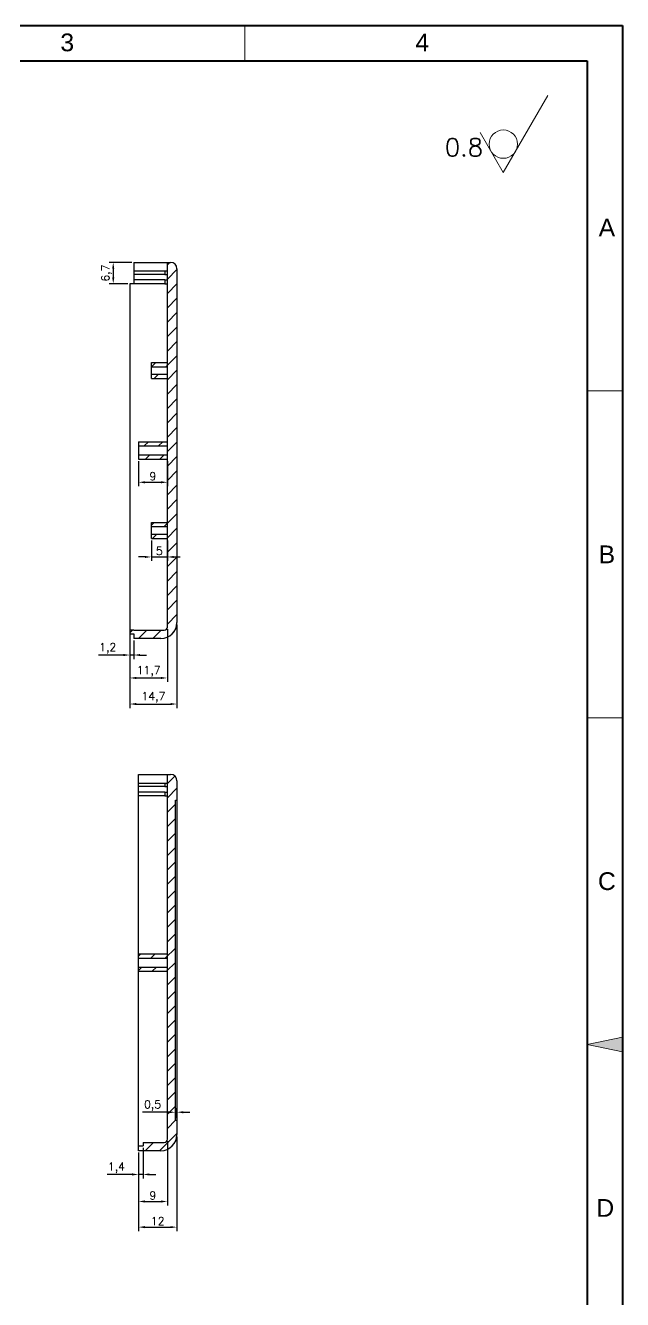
# Model space of a CAD drawing. Header units: millimetres. Extents: x 11143 to 11578, y 609 to 1245.
# Drawn here: x 11391.8 to 11578.3, y 847.1 to 1245 of the extents above; entities that cross this region are included whole.
import ezdxf
from ezdxf.enums import TextEntityAlignment as Align

# ---------------------------------------------------------------- set-up
doc = ezdxf.new("R2010")
doc.units = ezdxf.units.MM
doc.linetypes.add('ACAD_ISO10W100', pattern=[18, 12, -3, 0, -3])
doc.linetypes.add('HIDDEN2', pattern=[4.7625, 3.175, -1.5875])
for name, color, linetype, lineweight in [('dim', 82, 'Continuous', 9), ('图层1', 7, 'ACAD_ISO10W100', 15), ('图层5', 7, 'HIDDEN2', 15), ('细实线', 3, 'Continuous', 18)]:
    doc.layers.add(name, color=color, linetype=linetype, lineweight=lineweight)
doc.layers.add('尺寸线', color=7, linetype='Continuous')
doc.styles.get("Standard").update_dxf_attribs({"font": 'txt', "bigfont": 'gbcbig.shx'})
doc.styles.add('样式 3', font='arial.ttf', dxfattribs={"height": 3.8})
doc.dimstyles.new('ISO-25', dxfattribs={"dimtxt": 2.5, "dimasz": 2.5, "dimexe": 1.25, "dimexo": 0.625, "dimtad": 1, "dimtxsty": 'Standard', "dimcen": 2.5, "dimadec": 0, "dimazin": 0, "dimtfac": 1, "dimtmove": 0, "dimatfit": 3, "dimfxl": 0, "dimarcsym": 0})

# ---------------------------------------------------------------- blocks, each defined once
blk = doc.blocks.new('*D967')
at = {"layer": 'Defpoints', "color": 0}
for p in [(11439.12, 898.62), (11427.12, 893.62), (11439.12, 869.74)]:
    blk.add_point(p, dxfattribs=at)
at = {"layer": 'dim', "color": 0, "lineweight": -2}
for p, q in [((11439.12, 898), (11439.12, 868.49)), ((11427.12, 893), (11427.12, 868.49)), ((11429.12, 869.74), (11437.12, 869.74))]:
    blk.add_line(p, q, dxfattribs=at)
at = {"layer": 'dim', "color": 0}
for points in [[(11429.12, 870.07), (11429.12, 869.41), (11427.12, 869.74)], [(11437.12, 870.07), (11437.12, 869.41), (11439.12, 869.74)]]:
    blk.add_solid(points, dxfattribs=at)
at = {"layer": 'dim', "color": 0, "insert": (11433.12, 871.62), "char_height": 2.5, "attachment_point": 5}
blk.add_mtext('12', dxfattribs=at)
blk = doc.blocks.new('*D968')
at = {"layer": 'Defpoints', "color": 0}
for p in [(11436.12, 897.22), (11427.12, 893.62), (11436.12, 877.75)]:
    blk.add_point(p, dxfattribs=at)
at = {"layer": 'dim', "color": 0, "lineweight": -2}
for p, q in [((11436.12, 896.6), (11436.12, 876.5)), ((11427.12, 893), (11427.12, 876.5)), ((11429.12, 877.75), (11434.12, 877.75))]:
    blk.add_line(p, q, dxfattribs=at)
at = {"layer": 'dim', "color": 0}
for points in [[(11429.12, 878.09), (11429.12, 877.42), (11427.12, 877.75)], [(11434.12, 878.09), (11434.12, 877.42), (11436.12, 877.75)]]:
    blk.add_solid(points, dxfattribs=at)
at = {"layer": 'dim', "color": 0, "insert": (11431.62, 879.63), "char_height": 2.5, "attachment_point": 5}
blk.add_mtext('9', dxfattribs=at)
blk = doc.blocks.new('*D969')
at = {"layer": 'Defpoints', "color": 0}
for p in [(11427.12, 893.62), (11428.52, 895.12), (11427.12, 886.19)]:
    blk.add_point(p, dxfattribs=at)
at = {"layer": 'dim', "color": 0, "lineweight": -2}
for p, q in [((11427.12, 893), (11427.12, 884.94)), ((11428.52, 894.5), (11428.52, 884.94)), ((11425.12, 886.19), (11417.29, 886.19)), ((11428.52, 886.19), (11427.12, 886.19)), ((11430.52, 886.19), (11432.52, 886.19))]:
    blk.add_line(p, q, dxfattribs=at)
at = {"layer": 'dim', "color": 0}
for points in [[(11425.12, 886.53), (11425.12, 885.86), (11427.12, 886.19)], [(11430.52, 886.53), (11430.52, 885.86), (11428.52, 886.19)]]:
    blk.add_solid(points, dxfattribs=at)
at = {"layer": 'dim', "color": 0, "insert": (11420.21, 888.28), "char_height": 2.5, "attachment_point": 5}
blk.add_mtext('1,4', dxfattribs=at)
blk = doc.blocks.new('*D970')
at = {"layer": 'Defpoints', "color": 0}
for p in [(11438.62, 905.63), (11438.62, 903.12), (11439.12, 903.12)]:
    blk.add_point(p, dxfattribs=at)
at = {"layer": 'dim', "color": 0, "lineweight": -2}
for p, q in [((11436.62, 905.63), (11428.37, 905.63)), ((11438.62, 903.75), (11438.62, 906.88)), ((11439.12, 905.63), (11438.62, 905.63)), ((11439.12, 903.75), (11439.12, 906.88)), ((11441.12, 905.63), (11443.12, 905.63))]:
    blk.add_line(p, q, dxfattribs=at)
at = {"layer": 'dim', "color": 0}
for points in [[(11436.62, 905.96), (11436.62, 905.29), (11438.62, 905.63)], [(11441.12, 905.96), (11441.12, 905.29), (11439.12, 905.63)]]:
    blk.add_solid(points, dxfattribs=at)
at = {"layer": 'dim', "color": 0, "insert": (11431.5, 907.71), "char_height": 2.5, "attachment_point": 5}
blk.add_mtext('0,5', dxfattribs=at)
blk = doc.blocks.new('*D972')
at = {"layer": 'Defpoints', "color": 0}
for p in [(11439.12, 1058.55), (11424.42, 1055.05), (11439.12, 1033.11)]:
    blk.add_point(p, dxfattribs=at)
at = {"layer": 'dim', "color": 0, "lineweight": -2}
for p, q in [((11424.42, 1054.43), (11424.42, 1031.86)), ((11439.12, 1057.93), (11439.12, 1031.86)), ((11426.42, 1033.11), (11437.12, 1033.11))]:
    blk.add_line(p, q, dxfattribs=at)
at = {"layer": 'dim', "color": 0}
for points in [[(11426.42, 1033.45), (11426.42, 1032.78), (11424.42, 1033.11)], [(11437.12, 1033.45), (11437.12, 1032.78), (11439.12, 1033.11)]]:
    blk.add_solid(points, dxfattribs=at)
at = {"layer": 'dim', "color": 0, "insert": (11431.77, 1035.2), "char_height": 2.5, "attachment_point": 5}
blk.add_mtext('14,7', dxfattribs=at)
blk = doc.blocks.new('*D973')
at = {"layer": 'Defpoints', "color": 0}
for p in [(11424.42, 1053.55), (11425.62, 1053.55), (11424.42, 1048.42)]:
    blk.add_point(p, dxfattribs=at)
at = {"layer": 'dim', "color": 0, "lineweight": -2}
for p, q in [((11424.42, 1052.93), (11424.42, 1047.17)), ((11425.62, 1052.93), (11425.62, 1047.17)), ((11422.42, 1048.42), (11414.59, 1048.42)), ((11425.62, 1048.42), (11424.42, 1048.42)), ((11427.62, 1048.42), (11429.62, 1048.42))]:
    blk.add_line(p, q, dxfattribs=at)
at = {"layer": 'dim', "color": 0}
for points in [[(11422.42, 1048.75), (11422.42, 1048.09), (11424.42, 1048.42)], [(11427.62, 1048.75), (11427.62, 1048.09), (11425.62, 1048.42)]]:
    blk.add_solid(points, dxfattribs=at)
at = {"layer": 'dim', "color": 0, "insert": (11417.51, 1050.5), "char_height": 2.5, "attachment_point": 5}
blk.add_mtext('1,2', dxfattribs=at)
blk = doc.blocks.new('*D974')
at = {"layer": 'Defpoints', "color": 0}
for p in [(11424.42, 1056.15), (11436.12, 1057.15), (11436.12, 1041.25)]:
    blk.add_point(p, dxfattribs=at)
at = {"layer": 'dim', "color": 0, "lineweight": -2}
for p, q in [((11424.42, 1055.53), (11424.42, 1040)), ((11436.12, 1056.53), (11436.12, 1040)), ((11426.42, 1041.25), (11434.12, 1041.25))]:
    blk.add_line(p, q, dxfattribs=at)
at = {"layer": 'dim', "color": 0}
for points in [[(11426.42, 1041.58), (11426.42, 1040.92), (11424.42, 1041.25)], [(11434.12, 1041.58), (11434.12, 1040.92), (11436.12, 1041.25)]]:
    blk.add_solid(points, dxfattribs=at)
at = {"layer": 'dim', "color": 0, "insert": (11430.27, 1043.33), "char_height": 2.5, "attachment_point": 5}
blk.add_mtext('11,7', dxfattribs=at)
blk = doc.blocks.new('*D975')
at = {"layer": 'Defpoints', "color": 0}
for p in [(11431.12, 1084.85), (11436.12, 1084.85), (11436.12, 1079.04)]:
    blk.add_point(p, dxfattribs=at)
at = {"layer": 'dim', "color": 0, "lineweight": -2}
for p, q in [((11431.12, 1084.23), (11431.12, 1077.79)), ((11436.12, 1084.23), (11436.12, 1077.79)), ((11429.12, 1079.04), (11427.12, 1079.04)), ((11431.12, 1079.04), (11436.12, 1079.04)), ((11438.12, 1079.04), (11440.12, 1079.04))]:
    blk.add_line(p, q, dxfattribs=at)
at = {"layer": 'dim', "color": 0}
for points in [[(11429.12, 1079.37), (11429.12, 1078.71), (11431.12, 1079.04)], [(11438.12, 1079.37), (11438.12, 1078.71), (11436.12, 1079.04)]]:
    blk.add_solid(points, dxfattribs=at)
at = {"layer": 'dim', "color": 0, "insert": (11433.62, 1080.91), "char_height": 2.5, "attachment_point": 5}
blk.add_mtext('5', dxfattribs=at)
blk = doc.blocks.new('*D976')
at = {"layer": 'Defpoints', "color": 0}
for p in [(11427.12, 1109.6), (11436.12, 1109.6), (11436.12, 1102.37)]:
    blk.add_point(p, dxfattribs=at)
at = {"layer": 'dim', "color": 0, "lineweight": -2}
for p, q in [((11427.12, 1108.98), (11427.12, 1101.12)), ((11436.12, 1108.98), (11436.12, 1101.12)), ((11429.12, 1102.37), (11434.12, 1102.37))]:
    blk.add_line(p, q, dxfattribs=at)
at = {"layer": 'dim', "color": 0}
for points in [[(11429.12, 1102.7), (11429.12, 1102.03), (11427.12, 1102.37)], [(11434.12, 1102.7), (11434.12, 1102.03), (11436.12, 1102.37)]]:
    blk.add_solid(points, dxfattribs=at)
at = {"layer": 'dim', "color": 0, "insert": (11431.62, 1104.24), "char_height": 2.5, "attachment_point": 5}
blk.add_mtext('9', dxfattribs=at)
blk = doc.blocks.new('*D977')
at = {"layer": 'Defpoints', "color": 0}
for p in [(11425.62, 1171.05), (11419.21, 1164.35), (11424.42, 1164.35)]:
    blk.add_point(p, dxfattribs=at)
at = {"layer": 'dim', "color": 0, "lineweight": -2}
for p, q in [((11425, 1171.05), (11417.96, 1171.05)), ((11419.21, 1169.05), (11419.21, 1166.35)), ((11423.8, 1164.35), (11417.96, 1164.35))]:
    blk.add_line(p, q, dxfattribs=at)
at = {"layer": 'dim', "color": 0}
for points in [[(11418.88, 1169.05), (11419.55, 1169.05), (11419.21, 1171.05)], [(11418.88, 1166.35), (11419.55, 1166.35), (11419.21, 1164.35)]]:
    blk.add_solid(points, dxfattribs=at)
at = {"layer": 'dim', "color": 0, "insert": (11417.13, 1167.7), "char_height": 2.5, "attachment_point": 5, "rotation": 90}
blk.add_mtext('6,7', dxfattribs=at)

msp = doc.modelspace()

# ---------------------------------------------------------------- hatches: boundary and pattern name
h = msp.add_hatch()
h.set_pattern_fill('ANSI31', color=256, style=0)
h.set_pattern_definition([(45, (-100.3452, 185.6397), (-2.245064, 2.245064), [])])
h.paths.add_polyline_path([(11439.122, 1169.055, 0.4142136), (11437.122, 1171.055), (11436.122, 1171.055), (11436.122, 1057.155, -0.4142136), (11435.122, 1056.155), (11425.622, 1056.155), (11424.422, 1056.155), (11424.422, 1055.055), (11425.622, 1055.055), (11425.622, 1053.555), (11434.122, 1053.555, 0.4142136), (11439.122, 1058.555)])
h.paths.add_polyline_path([(11436.122, 1139.755), (11431.122, 1139.755), (11431.122, 1138.405), (11436.122, 1138.405)], flags=17)
h.paths.add_polyline_path([(11436.122, 1136.105), (11431.122, 1136.105), (11431.122, 1134.755), (11436.122, 1134.755)], flags=17)
h.paths.add_polyline_path([(11436.122, 1115.005), (11427.122, 1115.005), (11427.122, 1113.705), (11436.122, 1113.705)], flags=17)
h.paths.add_polyline_path([(11436.122, 1110.905), (11427.122, 1110.905), (11427.122, 1109.605), (11436.122, 1109.605)], flags=17)
h.paths.add_polyline_path([(11436.122, 1089.855), (11431.122, 1089.855), (11431.122, 1088.505), (11436.122, 1088.505)], flags=17)
h.paths.add_polyline_path([(11436.122, 1086.205), (11431.122, 1086.205), (11431.122, 1084.855), (11436.122, 1084.855)], flags=17)
h = msp.add_hatch()
h.set_pattern_fill('ANSI31', color=256, style=0)
h.set_pattern_definition([(45, (-86.4992, 185.6397), (-2.245064, 2.245064), [])])
h.paths.add_polyline_path([(11436.122, 897.221, -0.4142136), (11435.122, 896.221), (11428.522, 896.221), (11428.522, 895.121), (11427.122, 895.121), (11427.122, 893.621), (11434.122, 893.621, 0.4142136), (11439.122, 898.621), (11439.122, 903.121), (11438.622, 903.121), (11438.622, 1003.121), (11439.122, 1003.121), (11439.122, 1009.121, 0.4142136), (11437.122, 1011.121), (11436.122, 1011.121)])
h.paths.add_polyline_path([(11427.122, 955.071), (11427.122, 953.771), (11436.122, 953.771), (11436.122, 955.071)], flags=17)
h.paths.add_polyline_path([(11427.122, 950.971), (11427.122, 949.671), (11436.122, 949.671), (11436.122, 950.971)], flags=17)
at = {"layer": '图层1'}
msp.add_hatch(color=0, dxfattribs=at).paths.add_polyline_path([(11567.246, 926.772), (11578.339, 929.055), (11578.339, 924.489)])

# ---------------------------------------------------------------- linework, layer by layer
for p, q in [((11425.622, 1171.055), (11437.122, 1171.055)), ((11425.622, 1171.055), (11425.622, 1164.355)), ((11436.122, 1057.155), (11436.122, 1171.055)), ((11435.322, 1168.255), (11425.622, 1168.255)), ((11435.322, 1167.255), (11425.622, 1167.255)), ((11436.122, 1168.255), (11435.322, 1168.255)), ((11435.322, 1168.255), (11435.322, 1167.255)), ((11435.322, 1167.255), (11436.122, 1167.255)), ((11439.122, 1169.055), (11439.122, 1058.555)), ((11424.422, 1164.355), (11424.422, 1055.055)), ((11425.622, 1164.355), (11424.422, 1164.355)), ((11435.322, 1165.555), (11425.622, 1165.555)), ((11435.322, 1164.355), (11425.622, 1164.355)), ((11435.322, 1165.555), (11435.322, 1164.355)), ((11435.322, 1165.555), (11436.122, 1165.555)), ((11435.322, 1164.355), (11436.122, 1164.355)), ((11431.122, 1139.755), (11436.122, 1139.755)), ((11431.122, 1134.755), (11431.122, 1139.755)), ((11431.122, 1138.405), (11436.122, 1138.405)), ((11431.122, 1136.105), (11436.122, 1136.105)), ((11431.122, 1134.755), (11436.122, 1134.755)), ((11427.122, 1115.005), (11436.122, 1115.005)), ((11427.122, 1115.005), (11427.122, 1109.605)), ((11427.122, 1113.705), (11436.122, 1113.705)), ((11427.122, 1110.905), (11436.122, 1110.905)), ((11427.122, 1109.605), (11436.122, 1109.605)), ((11431.122, 1084.855), (11431.122, 1089.855)), ((11431.122, 1089.855), (11436.122, 1089.855)), ((11431.122, 1088.505), (11436.122, 1088.505)), ((11431.122, 1086.205), (11436.122, 1086.205)), ((11431.122, 1084.855), (11436.122, 1084.855)), ((11425.622, 1056.155), (11424.422, 1056.155)), ((11424.422, 1055.055), (11425.622, 1055.055)), ((11425.622, 1056.155), (11435.122, 1056.155)), ((11425.622, 1055.055), (11425.622, 1053.555)), ((11434.122, 1053.555), (11425.622, 1053.555)), ((11427.122, 893.621), (11427.122, 1011.121)), ((11427.122, 1011.121), (11437.122, 1011.121)), ((11436.122, 897.221), (11436.122, 1011.121)), ((11435.322, 1008.321), (11427.122, 1008.321)), ((11435.322, 1007.321), (11427.122, 1007.321)), ((11436.122, 1008.321), (11435.322, 1008.321)), ((11435.322, 1008.321), (11435.322, 1007.321)), ((11435.322, 1007.321), (11436.122, 1007.321)), ((11439.122, 1009.121), (11439.122, 898.621)), ((11435.322, 1005.621), (11427.122, 1005.621)), ((11435.322, 1004.421), (11427.122, 1004.421)), ((11435.322, 1005.621), (11436.122, 1005.621)), ((11435.322, 1005.621), (11435.322, 1004.421)), ((11435.322, 1004.421), (11436.122, 1004.421)), ((11438.622, 1003.121), (11439.122, 1003.121)), ((11438.622, 903.121), (11438.622, 1003.121)), ((11427.122, 955.071), (11436.122, 955.071)), ((11427.122, 953.771), (11436.122, 953.771)), ((11427.122, 950.971), (11436.122, 950.971)), ((11427.122, 949.671), (11436.122, 949.671)), ((11438.622, 903.121), (11439.122, 903.121)), ((11428.522, 896.221), (11435.122, 896.221)), ((11428.522, 896.221), (11428.522, 895.121)), ((11427.122, 895.121), (11428.522, 895.121)), ((11434.122, 893.621), (11427.122, 893.621))]:
    msp.add_line(p, q)
for centre, radius, start, end in [((11437.122, 1169.055), 2, 0, 90), ((11434.122, 1058.555), 5, 270, 0), ((11435.122, 1057.155), 1, 270, 0), ((11437.122, 1009.121), 2, 0, 90), ((11434.122, 898.621), 5, 270, 0), ((11435.122, 897.221), 1, 270, 0)]:
    msp.add_arc(centre, radius, start, end)
at = {"layer": '图层1', "color": 0}
for p, q in [((11460.31, 1233.936), (11460.31, 1245.029)), ((11578.339, 1130.882), (11567.246, 1130.882)), ((11578.339, 1028.827), (11567.246, 1028.827)), ((11567.246, 926.772), (11578.339, 929.055)), ((11567.246, 926.772), (11578.339, 924.489))]:
    msp.add_line(p, q, dxfattribs=at)
at = {"layer": '尺寸线', "color": 0, "lineweight": 40}
for p, q in [((11142.608, 1245.029), (11578.339, 1245.029)), ((11578.339, 1245.029), (11578.339, 608.515)), ((11153.701, 1233.936), (11567.246, 1233.936)), ((11567.246, 1233.936), (11567.246, 619.608))]:
    msp.add_line(p, q, dxfattribs=at)
at = {"layer": '细实线', "color": 0}
for p, q in [((11541.088, 1199.101), (11554.954, 1223.117)), ((11533.867, 1211.609), (11541.088, 1199.101))]:
    msp.add_line(p, q, dxfattribs=at)
msp.add_circle((11541.088, 1207.976), 4.437, dxfattribs=at)

# ---------------------------------------------------------------- texts
at = {"layer": '图层1', "color": 0, "style": '样式 3'}
for s, p in [('B', (11573.452, 1079.855)), ('C', (11573.452, 977.8)), ('D', (11572.932, 875.744))]:
    msp.add_text(s, height=5.546, dxfattribs=at).set_placement(p, align=Align.MIDDLE)
at = {"layer": '图层5', "color": 0, "style": '样式 3'}
for s, p in [('3', (11404.846, 1239.751)), ('4', (11515.775, 1239.751)), ('A', (11573.452, 1181.91))]:
    msp.add_text(s, height=5.546, dxfattribs=at).set_placement(p, align=Align.MIDDLE)
at = {"layer": '细实线', "color": 0, "insert": (11522.85, 1209.75), "char_height": 5.5465, "width": 20.70749, "attachment_point": 1}
msp.add_mtext('0.8', dxfattribs=at)

# ---------------------------------------------------------------- dimensions: what is measured, and where the dimension line sits
at = {"layer": 'dim'}
dim = msp.add_linear_dim(base=(11419.213, 1164.355), p1=(11425.622, 1171.055), p2=(11424.422, 1164.355), angle=90, dimstyle='ISO-25', override={"dimasz": 2}, dxfattribs=at)
dim.commit()
dim.dimension.update_dxf_attribs({"geometry": '*D977', "text_midpoint": (11417.129, 1167.705)})
for base, p1, p2, picture, middle in [((11436.122, 1102.368), (11427.122, 1109.605), (11436.122, 1109.605), '*D976', (11431.622, 1104.243)), ((11436.122, 1079.04), (11431.122, 1084.855), (11436.122, 1084.855), '*D975', (11433.622, 1080.915)), ((11439.122, 1033.113), (11424.422, 1055.055), (11439.122, 1058.555), '*D972', (11431.772, 1035.196)), ((11436.122, 1041.249), (11424.422, 1056.155), (11436.122, 1057.155), '*D974', (11430.272, 1043.332)), ((11424.422, 1048.419), (11425.622, 1053.555), (11424.422, 1053.555), '*D973', (11417.505, 1050.503)), ((11438.622, 905.626), (11439.122, 903.121), (11438.622, 903.121), '*D970', (11431.497, 907.71)), ((11439.122, 869.741), (11427.122, 893.621), (11439.122, 898.621), '*D967', (11433.122, 871.616)), ((11436.122, 877.752), (11427.122, 893.621), (11436.122, 897.221), '*D968', (11431.622, 879.627)), ((11427.122, 886.193), (11428.522, 895.121), (11427.122, 893.621), '*D969', (11420.205, 888.276))]:
    dim = msp.add_linear_dim(base=base, p1=p1, p2=p2, dimstyle='ISO-25', override={"dimasz": 2}, dxfattribs=at)
    dim.commit()
    dim.dimension.update_dxf_attribs({"geometry": picture, "text_midpoint": middle})

doc.saveas('drawing.dxf')
